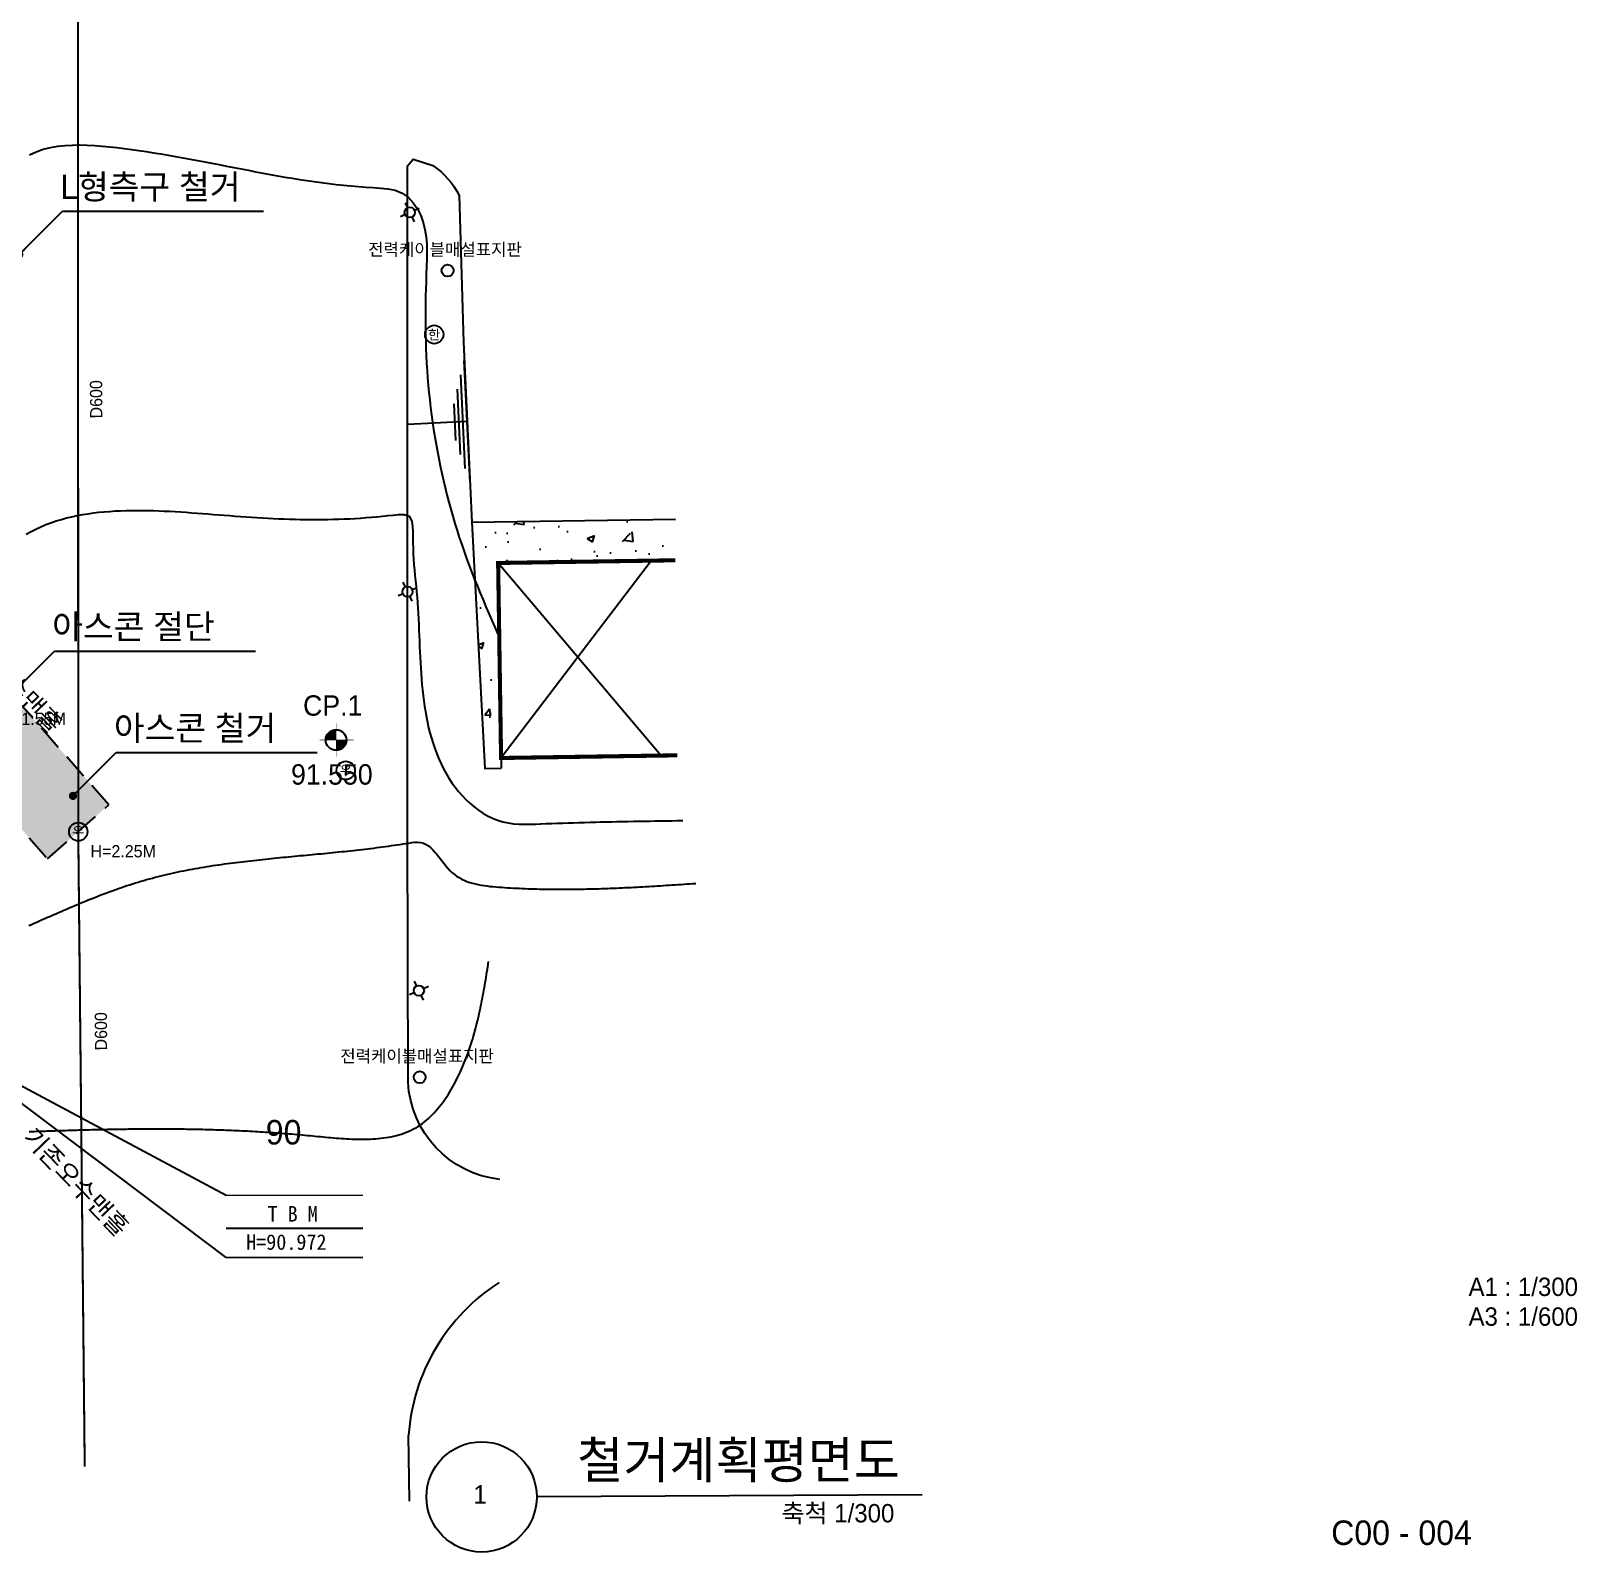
# Model space of a CAD drawing. Header units: millimetres. Extents: x 215149 to 215376, y 463026 to 463188.
# Drawn here: x 215300.4 to 215376.2, y 463028.4 to 463102.9 of the extents above; entities that cross this region are included whole.
import ezdxf
from ezdxf.enums import TextEntityAlignment as Align

# ---------------------------------------------------------------- set-up
doc = ezdxf.new("R2010")
doc.units = ezdxf.units.MM
doc.header["$MEASUREMENT"] = 0
doc.linetypes.add('DASHED2', pattern=[0.375, 0.25, -0.125])
for name, color, linetype in [('-C-아스콘 절단', 1, 'DASHED2'), ('-C-아스콘 철거', 254, 'Continuous'), ('-C-지시선', 7, 'Continuous'), ('1M(48)', 252, 'Continuous'), ('5M(86)', 252, 'Continuous'), ("CON'C(31)", 252, 'Continuous'), ('TBM(1)', 252, 'Continuous'), ('TEX', 252, 'Continuous'), ('TEXT', 252, 'Continuous'), ('XR-SHEET$1$SHT', 252, 'Continuous'), ('가로등(32)', 252, 'Continuous'), ('건물(6)', 252, 'Continuous'), ('경사면(8)', 252, 'Continuous'), ('도근점(1)', 252, 'Continuous'), ('도시가스맨홀(50)', 252, 'Continuous'), ('아스팔트도로(1)', 252, 'Continuous'), ('오수(34)', 252, 'Continuous'), ('우수맨홀(42)', 252, 'Continuous'), ('한전맨홀(1)', 252, 'Continuous')]:
    doc.layers.add(name, color=color, linetype=linetype)
doc.styles.get("Standard").update_dxf_attribs({"font": 'simplex.shx'})
doc.styles.add('돋음', font='Dotum.ttf')
doc.styles.add('돋음체', font='DotumChe.TTF')
doc.styles.add('휴먼엑스포', font='Expo M.ttf')
doc.dimstyles.get("Standard").update_dxf_attribs({"dimtxt": 0.18, "dimasz": 0.18, "dimexe": 0.18, "dimexo": 0.0625, "dimgap": 0.09, "dimtad": 1, "dimzin": 0, "dimdsep": 46, "dimtxsty": 'Standard', "dimcen": 0.09, "dimadec": 0, "dimazin": 0, "dimtfac": 1, "dimtdec": 4, "dimtofl": 0, "dimtmove": 0, "dimatfit": 3, "dimfxl": 1, "dimtolj": 1, "dimtzin": 0, "dimarcsym": 0})

# ---------------------------------------------------------------- blocks, each defined once
blk = doc.blocks.new('w')
at = {"layer": '우수맨홀(42)'}
blk.add_circle((0, 0), 0.75, dxfattribs=at)
at = {"layer": '우수맨홀(42)', "style": '돋음체'}
blk.add_text('우', height=0.8, dxfattribs=at).set_placement((0, 0), align=Align.MIDDLE)
blk = doc.blocks.new('F')
at = {"layer": '가로등(32)'}
for p, q in [((-0.19, 0.42), (-0.35, 0.77)), ((0.42, 0.19), (0.77, 0.35)), ((-0.42, -0.19), (-0.77, -0.35)), ((0.19, -0.42), (0.35, -0.77))]:
    blk.add_line(p, q, dxfattribs=at)
blk.add_circle((0, 0), 0.42, dxfattribs=at)
blk = doc.blocks.new('e-')
at = {"layer": '한전맨홀(1)'}
blk.add_circle((0, 0), 0.75, dxfattribs=at)
at = {"layer": '한전맨홀(1)', "style": '돋음체'}
blk.add_text('한', height=0.8, rotation=0.4266, dxfattribs=at).set_placement((0, 0), align=Align.MIDDLE)
blk = doc.blocks.new('A$Cb80858b5')
at = {"layer": 'TBM(1)', "const_width": 0.0762}
for points in [[(6.709, 3.042), (0, 3.042)], [(0, 0), (6.709, 0)]]:
    blk.add_lwpolyline(points, dxfattribs=at)
at = {"layer": 'TBM(1)'}
blk.add_lwpolyline([(0, 1.429), (6.709, 1.429)], dxfattribs=at)
blk.add_lwpolyline([(0, 1.429), (6.709, 1.429)], dxfattribs=at)
at = {"layer": 'TBM(1)', "style": '돋음체'}
for s, p in [('T B M', (2.031, 1.754)), ('H=90.972', (0.982, 0.371))]:
    blk.add_text(s, height=0.762, dxfattribs=at).set_placement(p)
blk = doc.blocks.new('A$C483728D8')
at = {"layer": '도근점(1)', "const_width": 0.02}
for points in [[(0.803, 0), (0.803, 1.635)], [(1.659, 0.822), (0, 0.822)]]:
    blk.add_lwpolyline(points, dxfattribs=at)
at = {"layer": '도근점(1)', "const_width": 0.506}
for points in [[(0.803, 1.075, 0.414214), (0.55, 0.822, 1)], [(0.803, 0.569, 0.414214), (1.056, 0.822, 1)]]:
    blk.add_lwpolyline(points, format="xyb", dxfattribs=at)
at = {"layer": '도근점(1)'}
blk.add_circle((0.803, 0.822), 0.506, dxfattribs=at)
blk = doc.blocks.new('A$C3eb1137b')
at = {"layer": 'TEX', "ltscale": 1.2, "style": '휴먼엑스포'}
for p in [(75.862, -38.799), (78.911, -63.493)]:
    blk.add_text('기존오수맨홀', height=0.9, rotation=313.42948, dxfattribs=at).set_placement(p)

msp = doc.modelspace()

# ---------------------------------------------------------------- hatches: boundary and pattern name
at = {"layer": '-C-아스콘 철거'}
h = msp.add_hatch(color=256, dxfattribs=at)
h.dxf.hatch_style = 1
h.paths.add_polyline_path([(215301.252, 463062.344), (215304.253, 463064.988), (215296.815, 463073.434), (215296.068, 463073.022), (215292.918, 463071.807)])
at = {"layer": "CON'C(31)"}
h = msp.add_hatch(dxfattribs=at)
h.set_pattern_fill('AR-CONC', color=256, scale=0.5)
h.set_pattern_definition([(50, (0, 0), (3.586300913, -0.313760675), [0.375, -4.125]), (355, (0, 0), (-0.693756668, 3.760960669), [0.3, -3.3]), (100.45144446, (0.299, -0.026), (2.892544234, 3.447199955), [0.31870096, -3.50571056]), (46.1842, (0, 1), (5.336206653, -0.827596404), [0.5625, -6.1875]), (96.6356355, (0.4447, 0.931), (4.67330973, 4.870593004), [0.47805171, -5.2585688]), (351.184164, (0, 1), (4.673309725, 4.870593), [0.45, -4.950000005]), (21, (0.5, 0.75), (2.98453526, -2.013094453), [0.375, -4.125]), (326, (0.5, 0.75), (1.21657666, 3.625750225), [0.3, -3.3]), (71.45144474, (0.7487, 0.5822), (4.201111884, 1.612655764), [0.31870095, -3.50571056]), (37.5, (0, 0), (0.0607992766, 1.664469269), [0, -3.26, 0, -3.35, 0, -3.3125]), (7.5, (0, 0), (1.315347687, 1.9720585594), [0, -1.91, 0, -3.185, 0, -1.2625]), (327.5, (-1.115, 0), (2.669112181, -0.1127743587), [0, -1.25, 0, -3.9, 0, -5.175]), (317.5, (-1.615, 0), (2.915930847, 0.500524912), [0, -1.625, 0, -2.59, 0, -3.675])])
h.paths.add_polyline_path([(215332.029, 463078.988), (215322.051, 463078.837), (215322.678, 463066.769), (215323.489, 463066.781), (215323.482, 463067.281), (215323.337, 463076.838), (215332.027, 463076.97)])

# ---------------------------------------------------------------- linework, layer by layer
at = {"layer": '-C-아스콘 절단', "color": 1, "ltscale": 5}
msp.add_lwpolyline([(215292.918, 463071.807), (215301.252, 463062.344), (215304.253, 463064.988), (215296.815, 463073.434)], dxfattribs=at)
at = {"layer": '1M(48)'}
for points, elevation in [([(215300.363, 463096.834), (215300.691, 463096.99), (215300.691, 463096.99), (215301.034, 463097.11), (215301.034, 463097.11), (215301.387, 463097.198), (215301.387, 463097.198), (215301.745, 463097.26), (215301.745, 463097.26), (215302.106, 463097.299), (215302.106, 463097.299), (215302.469, 463097.32), (215302.469, 463097.32), (215302.833, 463097.325), (215302.833, 463097.325), (215303.196, 463097.318), (215303.196, 463097.318), (215303.56, 463097.299), (215303.56, 463097.299), (215303.922, 463097.272), (215303.922, 463097.272), (215304.284, 463097.237), (215304.284, 463097.237), (215304.645, 463097.196), (215304.645, 463097.196), (215305.006, 463097.151), (215305.006, 463097.151), (215305.366, 463097.102), (215305.366, 463097.102), (215305.726, 463097.05), (215305.726, 463097.05), (215306.086, 463096.996), (215306.086, 463096.996), (215306.445, 463096.939), (215306.445, 463096.939), (215306.804, 463096.881), (215306.804, 463096.881), (215307.163, 463096.821), (215307.163, 463096.821), (215307.521, 463096.759), (215307.521, 463096.759), (215307.879, 463096.695), (215307.879, 463096.695), (215308.236, 463096.63), (215308.236, 463096.63), (215308.594, 463096.563), (215308.594, 463096.563), (215308.951, 463096.495), (215308.951, 463096.495), (215309.308, 463096.427), (215309.308, 463096.427), (215309.665, 463096.358), (215309.665, 463096.358), (215310.022, 463096.288), (215310.022, 463096.288), (215310.379, 463096.219), (215310.379, 463096.219), (215310.736, 463096.15), (215310.736, 463096.15), (215311.093, 463096.081), (215311.093, 463096.081), (215311.45, 463096.012), (215311.45, 463096.012), (215311.808, 463095.945), (215311.808, 463095.945), (215312.165, 463095.879), (215312.165, 463095.879), (215312.523, 463095.815), (215312.523, 463095.815), (215312.881, 463095.752), (215312.881, 463095.752), (215313.24, 463095.692), (215313.24, 463095.692), (215313.599, 463095.634), (215313.599, 463095.634), (215313.958, 463095.578), (215313.958, 463095.578), (215314.318, 463095.525), (215314.318, 463095.525), (215314.678, 463095.476), (215314.678, 463095.476), (215315.039, 463095.43), (215315.039, 463095.43), (215315.4, 463095.387), (215315.4, 463095.387), (215315.761, 463095.348), (215315.761, 463095.348), (215316.123, 463095.313), (215316.123, 463095.313), (215316.485, 463095.282), (215316.485, 463095.282), (215316.848, 463095.254), (215316.848, 463095.254), (215317.211, 463095.231), (215317.211, 463095.231), (215317.574, 463095.21), (215317.574, 463095.21), (215317.936, 463095.175), (215317.936, 463095.175), (215318.292, 463095.103), (215318.292, 463095.103), (215318.629, 463094.969), (215318.629, 463094.969), (215318.925, 463094.76), (215318.925, 463094.76), (215319.173, 463094.494), (215319.173, 463094.494), (215319.377, 463094.194), (215319.377, 463094.194), (215319.54, 463093.869), (215319.54, 463093.869), (215319.664, 463093.527), (215319.664, 463093.527), (215319.751, 463093.174), (215319.751, 463093.174), (215319.806, 463092.815), (215319.806, 463092.815), (215319.835, 463092.453), (215319.835, 463092.453), (215319.844, 463092.089), (215319.844, 463092.089), (215319.841, 463091.726), (215319.841, 463091.726), (215319.829, 463091.362), (215319.829, 463091.362), (215319.815, 463090.999), (215319.815, 463090.999), (215319.803, 463090.635), (215319.803, 463090.635), (215319.792, 463090.272), (215319.792, 463090.272), (215319.784, 463089.908), (215319.784, 463089.908), (215319.778, 463089.545), (215319.778, 463089.545), (215319.774, 463089.181), (215319.774, 463089.181), (215319.773, 463088.818), (215319.773, 463088.818), (215319.775, 463088.454), (215319.775, 463088.454), (215319.78, 463088.09), (215319.78, 463088.09), (215319.788, 463087.727), (215319.788, 463087.727), (215319.799, 463087.364), (215319.799, 463087.364), (215319.814, 463087), (215319.814, 463087), (215319.833, 463086.637), (215319.833, 463086.637), (215319.856, 463086.274), (215319.856, 463086.274), (215319.882, 463085.912), (215319.882, 463085.912), (215319.912, 463085.549), (215319.912, 463085.549), (215319.946, 463085.187), (215319.946, 463085.187), (215319.984, 463084.826), (215319.984, 463084.826), (215320.026, 463084.464), (215320.026, 463084.464), (215320.072, 463084.104), (215320.072, 463084.104), (215320.121, 463083.743), (215320.121, 463083.743), (215320.174, 463083.384), (215320.174, 463083.384), (215320.231, 463083.025), (215320.231, 463083.025), (215320.292, 463082.666), (215320.292, 463082.666), (215320.357, 463082.308), (215320.357, 463082.308), (215320.425, 463081.951), (215320.425, 463081.951), (215320.498, 463081.595), (215320.498, 463081.595), (215320.574, 463081.239), (215320.574, 463081.239), (215320.654, 463080.885), (215320.654, 463080.885), (215320.738, 463080.531), (215320.738, 463080.531), (215320.825, 463080.178), (215320.825, 463080.178), (215320.917, 463079.826), (215320.917, 463079.826), (215321.013, 463079.475), (215321.013, 463079.475), (215321.112, 463079.126), (215321.112, 463079.126), (215321.216, 463078.777), (215321.216, 463078.777), (215321.323, 463078.43), (215321.323, 463078.43), (215321.435, 463078.084), (215321.435, 463078.084), (215321.55, 463077.739), (215321.55, 463077.739), (215321.67, 463077.396), (215321.67, 463077.396), (215321.793, 463077.053), (215321.793, 463077.053), (215321.92, 463076.713), (215321.92, 463076.713), (215322.051, 463076.373), (215322.051, 463076.373), (215322.184, 463076.035), (215322.184, 463076.035), (215322.32, 463075.698), (215322.32, 463075.698), (215322.458, 463075.361), (215322.458, 463075.361), (215322.598, 463075.026), (215322.598, 463075.026), (215322.739, 463074.691), (215322.739, 463074.691), (215322.882, 463074.357), (215322.882, 463074.357), (215323.026, 463074.023), (215323.026, 463074.023), (215323.171, 463073.689), (215323.171, 463073.689), (215323.316, 463073.355)], 93), ([(215300.204, 463078.244), (215300.437, 463078.376), (215300.437, 463078.376), (215300.675, 463078.499), (215300.675, 463078.499), (215300.918, 463078.612), (215300.918, 463078.612), (215301.164, 463078.716), (215301.164, 463078.716), (215301.415, 463078.811), (215301.415, 463078.811), (215301.668, 463078.897), (215301.668, 463078.897), (215301.924, 463078.974), (215301.924, 463078.974), (215302.183, 463079.044), (215302.183, 463079.044), (215302.443, 463079.107), (215302.443, 463079.107), (215302.705, 463079.162), (215302.705, 463079.162), (215302.968, 463079.211), (215302.968, 463079.211), (215303.233, 463079.254), (215303.233, 463079.254), (215303.498, 463079.291), (215303.498, 463079.291), (215303.764, 463079.322), (215303.764, 463079.322), (215304.03, 463079.348), (215304.03, 463079.348), (215304.297, 463079.369), (215304.297, 463079.369), (215304.564, 463079.386), (215304.564, 463079.386), (215304.832, 463079.399), (215304.832, 463079.399), (215305.099, 463079.408), (215305.099, 463079.408), (215305.367, 463079.413), (215305.367, 463079.413), (215305.635, 463079.415), (215305.635, 463079.415), (215305.902, 463079.414), (215305.902, 463079.414), (215306.17, 463079.41), (215306.17, 463079.41), (215306.438, 463079.404), (215306.438, 463079.404), (215306.705, 463079.395), (215306.705, 463079.395), (215306.973, 463079.384), (215306.973, 463079.384), (215307.24, 463079.37), (215307.24, 463079.37), (215307.507, 463079.356), (215307.507, 463079.356), (215307.775, 463079.34), (215307.775, 463079.34), (215308.042, 463079.322), (215308.042, 463079.322), (215308.309, 463079.303), (215308.309, 463079.303), (215308.576, 463079.284), (215308.576, 463079.284), (215308.843, 463079.263), (215308.843, 463079.263), (215309.11, 463079.243), (215309.11, 463079.243), (215309.377, 463079.222), (215309.377, 463079.222), (215309.644, 463079.201), (215309.644, 463079.201), (215309.911, 463079.18), (215309.911, 463079.18), (215310.177, 463079.159), (215310.177, 463079.159), (215310.444, 463079.139), (215310.444, 463079.139), (215310.711, 463079.119), (215310.711, 463079.119), (215310.979, 463079.101), (215310.979, 463079.101), (215311.246, 463079.082), (215311.246, 463079.082), (215311.513, 463079.065), (215311.513, 463079.065), (215311.78, 463079.049), (215311.78, 463079.049), (215312.047, 463079.034), (215312.047, 463079.034), (215312.315, 463079.02), (215312.315, 463079.02), (215312.582, 463079.008), (215312.582, 463079.008), (215312.85, 463078.997), (215312.85, 463078.997), (215313.117, 463078.987), (215313.117, 463078.987), (215313.385, 463078.979), (215313.385, 463078.979), (215313.653, 463078.973), (215313.653, 463078.973), (215313.92, 463078.969), (215313.92, 463078.969), (215314.188, 463078.967), (215314.188, 463078.967), (215314.456, 463078.967), (215314.456, 463078.967), (215314.723, 463078.968), (215314.723, 463078.968), (215314.991, 463078.972), (215314.991, 463078.972), (215315.259, 463078.978), (215315.259, 463078.978), (215315.526, 463078.986), (215315.526, 463078.986), (215315.794, 463078.997), (215315.794, 463078.997), (215316.061, 463079.009), (215316.061, 463079.009), (215316.329, 463079.024), (215316.329, 463079.024), (215316.596, 463079.041), (215316.596, 463079.041), (215316.863, 463079.06), (215316.863, 463079.06), (215317.13, 463079.081), (215317.13, 463079.081), (215317.396, 463079.105), (215317.396, 463079.105), (215317.663, 463079.13), (215317.663, 463079.13), (215317.929, 463079.158), (215317.929, 463079.158), (215318.195, 463079.187), (215318.195, 463079.187), (215318.461, 463079.217), (215318.461, 463079.217), (215318.729, 463079.222), (215318.729, 463079.222), (215318.972, 463079.124), (215318.972, 463079.124), (215319.1, 463078.892), (215319.1, 463078.892), (215319.146, 463078.629), (215319.146, 463078.629), (215319.158, 463078.362), (215319.158, 463078.362), (215319.158, 463078.094), (215319.158, 463078.094), (215319.159, 463077.826), (215319.159, 463077.826), (215319.165, 463077.558), (215319.165, 463077.558), (215319.175, 463077.291), (215319.175, 463077.291), (215319.19, 463077.024), (215319.19, 463077.024), (215319.209, 463076.757), (215319.209, 463076.757), (215319.232, 463076.49), (215319.232, 463076.49), (215319.258, 463076.223), (215319.258, 463076.223), (215319.285, 463075.957), (215319.285, 463075.957), (215319.312, 463075.691), (215319.312, 463075.691), (215319.338, 463075.424), (215319.338, 463075.424), (215319.362, 463075.158), (215319.362, 463075.158), (215319.383, 463074.891), (215319.383, 463074.891), (215319.401, 463074.623), (215319.401, 463074.623), (215319.416, 463074.356), (215319.416, 463074.356), (215319.43, 463074.089), (215319.43, 463074.089), (215319.442, 463073.821), (215319.442, 463073.821), (215319.453, 463073.554), (215319.453, 463073.554), (215319.464, 463073.286), (215319.464, 463073.286), (215319.475, 463073.019), (215319.475, 463073.019), (215319.487, 463072.751), (215319.487, 463072.751), (215319.498, 463072.484), (215319.498, 463072.484), (215319.511, 463072.216), (215319.511, 463072.216), (215319.526, 463071.949), (215319.526, 463071.949), (215319.541, 463071.682), (215319.541, 463071.682), (215319.559, 463071.415), (215319.559, 463071.415), (215319.58, 463071.148), (215319.58, 463071.148), (215319.603, 463070.881), (215319.603, 463070.881), (215319.629, 463070.615), (215319.629, 463070.615), (215319.659, 463070.349), (215319.659, 463070.349), (215319.692, 463070.083), (215319.692, 463070.083), (215319.73, 463069.818), (215319.73, 463069.818), (215319.772, 463069.554), (215319.772, 463069.554), (215319.819, 463069.29), (215319.819, 463069.29), (215319.872, 463069.027), (215319.872, 463069.027), (215319.931, 463068.766), (215319.931, 463068.766), (215319.995, 463068.506), (215319.995, 463068.506), (215320.067, 463068.248), (215320.067, 463068.248), (215320.145, 463067.993), (215320.145, 463067.993), (215320.231, 463067.739), (215320.231, 463067.739), (215320.325, 463067.488), (215320.325, 463067.488), (215320.428, 463067.241), (215320.428, 463067.241), (215320.539, 463066.997), (215320.539, 463066.997), (215320.659, 463066.758), (215320.659, 463066.758), (215320.788, 463066.523), (215320.788, 463066.523), (215320.926, 463066.294), (215320.926, 463066.294), (215321.074, 463066.071), (215321.074, 463066.071), (215321.231, 463065.855), (215321.231, 463065.855), (215321.398, 463065.645), (215321.398, 463065.645), (215321.574, 463065.443), (215321.574, 463065.443), (215321.759, 463065.25), (215321.759, 463065.25), (215321.953, 463065.065), (215321.953, 463065.065), (215322.157, 463064.892), (215322.157, 463064.892), (215322.369, 463064.729), (215322.369, 463064.729), (215322.592, 463064.58), (215322.592, 463064.58), (215322.823, 463064.446), (215322.823, 463064.446), (215323.064, 463064.329), (215323.064, 463064.329), (215323.313, 463064.23), (215323.313, 463064.23), (215323.569, 463064.153), (215323.569, 463064.153), (215323.831, 463064.098), (215323.831, 463064.098), (215324.096, 463064.062), (215324.096, 463064.062), (215324.363, 463064.042), (215324.363, 463064.042), (215324.631, 463064.034), (215324.631, 463064.034), (215324.899, 463064.035), (215324.899, 463064.035), (215325.166, 463064.042), (215325.166, 463064.042), (215325.434, 463064.053), (215325.434, 463064.053), (215325.701, 463064.064), (215325.701, 463064.064), (215325.969, 463064.074), (215325.969, 463064.074), (215326.236, 463064.084), (215326.236, 463064.084), (215326.504, 463064.093), (215326.504, 463064.093), (215326.771, 463064.102), (215326.771, 463064.102), (215327.039, 463064.11), (215327.039, 463064.11), (215327.307, 463064.118), (215327.307, 463064.118), (215327.574, 463064.126), (215327.574, 463064.126), (215327.842, 463064.133), (215327.842, 463064.133), (215328.11, 463064.14), (215328.11, 463064.14), (215328.377, 463064.146), (215328.377, 463064.146), (215328.645, 463064.153), (215328.645, 463064.153), (215328.913, 463064.158), (215328.913, 463064.158), (215329.18, 463064.164), (215329.18, 463064.164), (215329.448, 463064.169), (215329.448, 463064.169), (215329.716, 463064.174), (215329.716, 463064.174), (215329.983, 463064.179), (215329.983, 463064.179), (215330.251, 463064.183), (215330.251, 463064.183), (215330.519, 463064.188), (215330.519, 463064.188), (215330.786, 463064.192), (215330.786, 463064.192), (215331.054, 463064.196), (215331.054, 463064.196), (215331.322, 463064.2), (215331.322, 463064.2), (215331.589, 463064.204), (215331.589, 463064.204), (215331.857, 463064.208), (215331.857, 463064.208), (215332.125, 463064.211), (215332.125, 463064.211), (215332.393, 463064.215)], 92), ([(215300.329, 463059.069), (215300.461, 463059.127), (215300.461, 463059.127), (215300.593, 463059.185), (215300.593, 463059.185), (215300.725, 463059.243), (215300.725, 463059.243), (215300.857, 463059.301), (215300.857, 463059.301), (215300.989, 463059.36), (215300.989, 463059.36), (215301.121, 463059.418), (215301.121, 463059.418), (215301.253, 463059.476), (215301.253, 463059.476), (215301.386, 463059.534), (215301.386, 463059.534), (215301.518, 463059.592), (215301.518, 463059.592), (215301.65, 463059.649), (215301.65, 463059.649), (215301.783, 463059.707), (215301.783, 463059.707), (215301.915, 463059.764), (215301.915, 463059.764), (215302.047, 463059.822), (215302.047, 463059.822), (215302.18, 463059.879), (215302.18, 463059.879), (215302.313, 463059.935), (215302.313, 463059.935), (215302.446, 463059.992), (215302.446, 463059.992), (215302.579, 463060.048), (215302.579, 463060.048), (215302.712, 463060.104), (215302.712, 463060.104), (215302.845, 463060.16), (215302.845, 463060.16), (215302.978, 463060.215), (215302.978, 463060.215), (215303.112, 463060.27), (215303.112, 463060.27), (215303.246, 463060.324), (215303.246, 463060.324), (215303.38, 463060.378), (215303.38, 463060.378), (215303.514, 463060.431), (215303.514, 463060.431), (215303.648, 463060.484), (215303.648, 463060.484), (215303.782, 463060.537), (215303.782, 463060.537), (215303.917, 463060.589), (215303.917, 463060.589), (215304.052, 463060.64), (215304.052, 463060.64), (215304.187, 463060.691), (215304.187, 463060.691), (215304.323, 463060.741), (215304.323, 463060.741), (215304.458, 463060.79), (215304.458, 463060.79), (215304.594, 463060.839), (215304.594, 463060.839), (215304.73, 463060.887), (215304.73, 463060.887), (215304.867, 463060.934), (215304.867, 463060.934), (215305.003, 463060.981), (215305.003, 463060.981), (215305.14, 463061.027), (215305.14, 463061.027), (215305.277, 463061.072), (215305.277, 463061.072), (215305.415, 463061.116), (215305.415, 463061.116), (215305.553, 463061.159), (215305.553, 463061.159), (215305.691, 463061.201), (215305.691, 463061.201), (215305.829, 463061.242), (215305.829, 463061.242), (215305.967, 463061.283), (215305.967, 463061.283), (215306.106, 463061.322), (215306.106, 463061.322), (215306.245, 463061.361), (215306.245, 463061.361), (215306.385, 463061.398), (215306.385, 463061.398), (215306.524, 463061.435), (215306.524, 463061.435), (215306.664, 463061.471), (215306.664, 463061.471), (215306.804, 463061.506), (215306.804, 463061.506), (215306.945, 463061.54), (215306.945, 463061.54), (215307.085, 463061.573), (215307.085, 463061.573), (215307.226, 463061.606), (215307.226, 463061.606), (215307.367, 463061.637), (215307.367, 463061.637), (215307.508, 463061.668), (215307.508, 463061.668), (215307.649, 463061.698), (215307.649, 463061.698), (215307.79, 463061.727), (215307.79, 463061.727), (215307.932, 463061.756), (215307.932, 463061.756), (215308.073, 463061.784), (215308.073, 463061.784), (215308.215, 463061.811), (215308.215, 463061.811), (215308.357, 463061.837), (215308.357, 463061.837), (215308.499, 463061.863), (215308.499, 463061.863), (215308.641, 463061.888), (215308.641, 463061.888), (215308.783, 463061.913), (215308.783, 463061.913), (215308.926, 463061.937), (215308.926, 463061.937), (215309.068, 463061.96), (215309.068, 463061.96), (215309.211, 463061.983), (215309.211, 463061.983), (215309.353, 463062.005), (215309.353, 463062.005), (215309.496, 463062.026), (215309.496, 463062.026), (215309.639, 463062.047), (215309.639, 463062.047), (215309.782, 463062.068), (215309.782, 463062.068), (215309.925, 463062.088), (215309.925, 463062.088), (215310.068, 463062.107), (215310.068, 463062.107), (215310.211, 463062.127), (215310.211, 463062.127), (215310.354, 463062.145), (215310.354, 463062.145), (215310.497, 463062.164), (215310.497, 463062.164), (215310.64, 463062.181), (215310.64, 463062.181), (215310.784, 463062.199), (215310.784, 463062.199), (215310.927, 463062.216), (215310.927, 463062.216), (215311.07, 463062.233), (215311.07, 463062.233), (215311.214, 463062.249), (215311.214, 463062.249), (215311.357, 463062.265), (215311.357, 463062.265), (215311.501, 463062.281), (215311.501, 463062.281), (215311.644, 463062.297), (215311.644, 463062.297), (215311.788, 463062.312), (215311.788, 463062.312), (215311.931, 463062.327), (215311.931, 463062.327), (215312.075, 463062.342), (215312.075, 463062.342), (215312.219, 463062.357), (215312.219, 463062.357), (215312.362, 463062.371), (215312.362, 463062.371), (215312.506, 463062.385), (215312.506, 463062.385), (215312.65, 463062.399), (215312.65, 463062.399), (215312.793, 463062.413), (215312.793, 463062.413), (215312.937, 463062.427), (215312.937, 463062.427), (215313.081, 463062.441), (215313.081, 463062.441), (215313.224, 463062.455), (215313.224, 463062.455), (215313.368, 463062.468), (215313.368, 463062.468), (215313.512, 463062.482), (215313.512, 463062.482), (215313.655, 463062.495), (215313.655, 463062.495), (215313.799, 463062.509), (215313.799, 463062.509), (215313.943, 463062.522), (215313.943, 463062.522), (215314.087, 463062.536), (215314.087, 463062.536), (215314.23, 463062.55), (215314.23, 463062.55), (215314.374, 463062.563), (215314.374, 463062.563), (215314.518, 463062.577), (215314.518, 463062.577), (215314.661, 463062.591), (215314.661, 463062.591), (215314.805, 463062.605), (215314.805, 463062.605), (215314.949, 463062.619), (215314.949, 463062.619), (215315.092, 463062.633), (215315.092, 463062.633), (215315.236, 463062.647), (215315.236, 463062.647), (215315.38, 463062.661), (215315.38, 463062.661), (215315.523, 463062.676), (215315.523, 463062.676), (215315.667, 463062.691), (215315.667, 463062.691), (215315.811, 463062.706), (215315.811, 463062.706), (215315.954, 463062.721), (215315.954, 463062.721), (215316.098, 463062.736), (215316.098, 463062.736), (215316.241, 463062.752), (215316.241, 463062.752), (215316.385, 463062.768), (215316.385, 463062.768), (215316.528, 463062.784), (215316.528, 463062.784), (215316.671, 463062.801), (215316.671, 463062.801), (215316.815, 463062.817), (215316.815, 463062.817), (215316.958, 463062.834), (215316.958, 463062.834), (215317.101, 463062.852), (215317.101, 463062.852), (215317.245, 463062.87), (215317.245, 463062.87), (215317.388, 463062.888), (215317.388, 463062.888), (215317.531, 463062.906), (215317.531, 463062.906), (215317.674, 463062.925), (215317.674, 463062.925), (215317.817, 463062.945), (215317.817, 463062.945), (215317.96, 463062.964), (215317.96, 463062.964), (215318.103, 463062.985), (215318.103, 463062.985), (215318.246, 463063.005), (215318.246, 463063.005), (215318.389, 463063.026), (215318.389, 463063.026), (215318.532, 463063.048), (215318.532, 463063.048), (215318.674, 463063.07), (215318.674, 463063.07), (215318.817, 463063.092), (215318.817, 463063.092), (215318.959, 463063.115), (215318.959, 463063.115), (215319.102, 463063.137), (215319.102, 463063.137), (215319.246, 463063.152), (215319.246, 463063.152), (215319.39, 463063.157), (215319.39, 463063.157), (215319.533, 463063.144), (215319.533, 463063.144), (215319.673, 463063.107), (215319.673, 463063.107), (215319.804, 463063.047), (215319.804, 463063.047), (215319.925, 463062.969), (215319.925, 463062.969), (215320.037, 463062.877), (215320.037, 463062.877), (215320.141, 463062.777), (215320.141, 463062.777), (215320.238, 463062.671), (215320.238, 463062.671), (215320.331, 463062.56), (215320.331, 463062.56), (215320.421, 463062.447), (215320.421, 463062.447), (215320.509, 463062.333), (215320.509, 463062.333), (215320.596, 463062.218), (215320.596, 463062.218), (215320.684, 463062.104), (215320.684, 463062.104), (215320.775, 463061.991), (215320.775, 463061.991), (215320.868, 463061.881), (215320.868, 463061.881), (215320.967, 463061.775), (215320.967, 463061.775), (215321.071, 463061.675), (215321.071, 463061.675), (215321.181, 463061.583), (215321.181, 463061.583), (215321.298, 463061.498), (215321.298, 463061.498), (215321.42, 463061.42), (215321.42, 463061.42), (215321.546, 463061.351), (215321.546, 463061.351), (215321.677, 463061.289), (215321.677, 463061.289), (215321.81, 463061.234), (215321.81, 463061.234), (215321.946, 463061.186), (215321.946, 463061.186), (215322.084, 463061.144), (215322.084, 463061.144), (215322.224, 463061.108), (215322.224, 463061.108), (215322.365, 463061.077), (215322.365, 463061.077), (215322.507, 463061.05), (215322.507, 463061.05), (215322.649, 463061.027), (215322.649, 463061.027), (215322.792, 463061.008), (215322.792, 463061.008), (215322.936, 463060.991), (215322.936, 463060.991), (215323.08, 463060.977), (215323.08, 463060.977), (215323.223, 463060.965), (215323.223, 463060.965), (215323.367, 463060.954), (215323.367, 463060.954), (215323.511, 463060.944), (215323.511, 463060.944), (215323.655, 463060.934), (215323.655, 463060.934), (215323.799, 463060.925), (215323.799, 463060.925), (215323.944, 463060.917), (215323.944, 463060.917), (215324.088, 463060.909), (215324.088, 463060.909), (215324.232, 463060.902), (215324.232, 463060.902), (215324.376, 463060.895), (215324.376, 463060.895), (215324.52, 463060.889), (215324.52, 463060.889), (215324.664, 463060.883), (215324.664, 463060.883), (215324.809, 463060.877), (215324.809, 463060.877), (215324.953, 463060.872), (215324.953, 463060.872), (215325.097, 463060.868), (215325.097, 463060.868), (215325.242, 463060.864), (215325.242, 463060.864), (215325.386, 463060.86), (215325.386, 463060.86), (215325.53, 463060.857), (215325.53, 463060.857), (215325.675, 463060.855), (215325.675, 463060.855), (215325.819, 463060.852), (215325.819, 463060.852), (215325.963, 463060.851), (215325.963, 463060.851), (215326.108, 463060.849), (215326.108, 463060.849), (215326.252, 463060.848), (215326.252, 463060.848), (215326.396, 463060.848), (215326.396, 463060.848), (215326.541, 463060.848), (215326.541, 463060.848), (215326.685, 463060.848), (215326.685, 463060.848), (215326.829, 463060.849), (215326.829, 463060.849), (215326.974, 463060.85), (215326.974, 463060.85), (215327.118, 463060.852), (215327.118, 463060.852), (215327.262, 463060.854), (215327.262, 463060.854), (215327.407, 463060.856), (215327.407, 463060.856), (215327.551, 463060.858), (215327.551, 463060.858), (215327.695, 463060.861), (215327.695, 463060.861), (215327.84, 463060.865), (215327.84, 463060.865), (215327.984, 463060.868), (215327.984, 463060.868), (215328.128, 463060.872), (215328.128, 463060.872), (215328.273, 463060.876), (215328.273, 463060.876), (215328.417, 463060.881), (215328.417, 463060.881), (215328.561, 463060.886), (215328.561, 463060.886), (215328.705, 463060.891), (215328.705, 463060.891), (215328.85, 463060.897), (215328.85, 463060.897), (215328.994, 463060.902), (215328.994, 463060.902), (215329.138, 463060.908), (215329.138, 463060.908), (215329.282, 463060.915), (215329.282, 463060.915), (215329.427, 463060.921), (215329.427, 463060.921), (215329.571, 463060.928), (215329.571, 463060.928), (215329.715, 463060.935), (215329.715, 463060.935), (215329.859, 463060.942), (215329.859, 463060.942), (215330.003, 463060.95), (215330.003, 463060.95), (215330.147, 463060.957), (215330.147, 463060.957), (215330.292, 463060.965), (215330.292, 463060.965), (215330.436, 463060.973), (215330.436, 463060.973), (215330.58, 463060.981), (215330.58, 463060.981), (215330.724, 463060.989), (215330.724, 463060.989), (215330.868, 463060.998), (215330.868, 463060.998), (215331.012, 463061.007), (215331.012, 463061.007), (215331.156, 463061.015), (215331.156, 463061.015), (215331.3, 463061.024), (215331.3, 463061.024), (215331.444, 463061.033), (215331.444, 463061.033), (215331.588, 463061.042), (215331.588, 463061.042), (215331.732, 463061.052), (215331.732, 463061.052), (215331.876, 463061.061), (215331.876, 463061.061), (215332.021, 463061.07), (215332.021, 463061.07), (215332.165, 463061.08), (215332.165, 463061.08), (215332.309, 463061.089), (215332.309, 463061.089), (215332.453, 463061.099), (215332.453, 463061.099), (215332.597, 463061.109), (215332.597, 463061.109), (215332.741, 463061.118), (215332.741, 463061.118), (215332.885, 463061.128), (215332.885, 463061.128), (215333.029, 463061.138)], 91)]:
    msp.add_lwpolyline(points, dxfattribs=dict(at, elevation=elevation))
at = {"layer": '5M(86)', "elevation": 90}
msp.add_lwpolyline([(215300.343, 463048.976), (215300.472, 463048.98), (215300.472, 463048.98), (215300.601, 463048.984), (215300.601, 463048.984), (215300.729, 463048.989), (215300.729, 463048.989), (215300.858, 463048.993), (215300.858, 463048.993), (215300.987, 463048.997), (215300.987, 463048.997), (215301.116, 463049.001), (215301.116, 463049.001), (215301.245, 463049.005), (215301.245, 463049.005), (215301.373, 463049.009), (215301.373, 463049.009), (215301.502, 463049.013), (215301.502, 463049.013), (215301.631, 463049.017), (215301.631, 463049.017), (215301.76, 463049.021), (215301.76, 463049.021), (215301.889, 463049.025), (215301.889, 463049.025), (215302.017, 463049.029), (215302.017, 463049.029), (215302.146, 463049.033), (215302.146, 463049.033), (215302.275, 463049.037), (215302.275, 463049.037), (215302.404, 463049.04), (215302.404, 463049.04), (215302.533, 463049.044), (215302.533, 463049.044), (215302.661, 463049.048), (215302.661, 463049.048), (215302.79, 463049.051), (215302.79, 463049.051), (215302.919, 463049.055), (215302.919, 463049.055), (215303.048, 463049.058), (215303.048, 463049.058), (215303.177, 463049.061), (215303.177, 463049.061), (215303.305, 463049.064), (215303.305, 463049.064), (215303.434, 463049.068), (215303.434, 463049.068), (215303.563, 463049.071), (215303.563, 463049.071), (215303.692, 463049.074), (215303.692, 463049.074), (215303.821, 463049.076), (215303.821, 463049.076), (215303.95, 463049.079), (215303.95, 463049.079), (215304.078, 463049.082), (215304.078, 463049.082), (215304.207, 463049.084), (215304.207, 463049.084), (215304.336, 463049.087), (215304.336, 463049.087), (215304.465, 463049.089), (215304.465, 463049.089), (215304.594, 463049.091), (215304.594, 463049.091), (215304.723, 463049.093), (215304.723, 463049.093), (215304.851, 463049.095), (215304.851, 463049.095), (215304.98, 463049.097), (215304.98, 463049.097), (215305.109, 463049.099), (215305.109, 463049.099), (215305.238, 463049.101), (215305.238, 463049.101), (215305.367, 463049.102), (215305.367, 463049.102), (215305.496, 463049.104), (215305.496, 463049.104), (215305.625, 463049.105), (215305.625, 463049.105), (215305.753, 463049.106), (215305.753, 463049.106), (215305.882, 463049.107), (215305.882, 463049.107), (215306.011, 463049.108), (215306.011, 463049.108), (215306.14, 463049.108), (215306.14, 463049.108), (215306.269, 463049.109), (215306.269, 463049.109), (215306.398, 463049.109), (215306.398, 463049.109), (215306.526, 463049.109), (215306.526, 463049.109), (215306.655, 463049.109), (215306.655, 463049.109), (215306.784, 463049.109), (215306.784, 463049.109), (215306.913, 463049.109), (215306.913, 463049.109), (215307.042, 463049.109), (215307.042, 463049.109), (215307.171, 463049.108), (215307.171, 463049.108), (215307.3, 463049.107), (215307.3, 463049.107), (215307.428, 463049.106), (215307.428, 463049.106), (215307.557, 463049.105), (215307.557, 463049.105), (215307.686, 463049.104), (215307.686, 463049.104), (215307.815, 463049.102), (215307.815, 463049.102), (215307.944, 463049.101), (215307.944, 463049.101), (215308.073, 463049.099), (215308.073, 463049.099), (215308.202, 463049.097), (215308.202, 463049.097), (215308.33, 463049.095), (215308.33, 463049.095), (215308.459, 463049.092), (215308.459, 463049.092), (215308.588, 463049.09), (215308.588, 463049.09), (215308.717, 463049.087), (215308.717, 463049.087), (215308.846, 463049.084), (215308.846, 463049.084), (215308.975, 463049.081), (215308.975, 463049.081), (215309.103, 463049.077), (215309.103, 463049.077), (215309.232, 463049.074), (215309.232, 463049.074), (215309.361, 463049.07), (215309.361, 463049.07), (215309.49, 463049.066), (215309.49, 463049.066), (215309.619, 463049.062), (215309.619, 463049.062), (215309.747, 463049.058), (215309.747, 463049.058), (215309.876, 463049.053), (215309.876, 463049.053), (215310.005, 463049.048), (215310.005, 463049.048), (215310.134, 463049.043), (215310.134, 463049.043), (215310.262, 463049.038), (215310.262, 463049.038), (215310.391, 463049.032), (215310.391, 463049.032), (215310.52, 463049.027), (215310.52, 463049.027), (215310.649, 463049.021), (215310.649, 463049.021), (215310.777, 463049.015), (215310.777, 463049.015), (215310.906, 463049.008), (215310.906, 463049.008), (215311.035, 463049.002), (215311.035, 463049.002), (215311.163, 463048.995), (215311.163, 463048.995), (215311.292, 463048.988), (215311.292, 463048.988), (215311.421, 463048.981), (215311.421, 463048.981), (215311.549, 463048.973), (215311.549, 463048.973), (215311.678, 463048.966), (215311.678, 463048.966), (215311.807, 463048.958), (215311.807, 463048.958), (215311.935, 463048.949), (215311.935, 463048.949), (215312.064, 463048.941), (215312.064, 463048.941), (215312.192, 463048.932), (215312.192, 463048.932), (215312.321, 463048.924), (215312.321, 463048.924), (215312.449, 463048.914), (215312.449, 463048.914), (215312.578, 463048.905), (215312.578, 463048.905), (215312.706, 463048.895), (215312.706, 463048.895), (215312.835, 463048.886), (215312.835, 463048.886), (215312.963, 463048.876), (215312.963, 463048.876), (215313.092, 463048.865), (215313.092, 463048.865), (215313.22, 463048.855), (215313.22, 463048.855), (215313.349, 463048.844), (215313.349, 463048.844), (215313.477, 463048.833), (215313.477, 463048.833), (215313.605, 463048.822), (215313.605, 463048.822), (215313.734, 463048.81), (215313.734, 463048.81), (215313.862, 463048.798), (215313.862, 463048.798), (215313.99, 463048.786), (215313.99, 463048.786), (215314.119, 463048.774), (215314.119, 463048.774), (215314.247, 463048.762), (215314.247, 463048.762), (215314.375, 463048.749), (215314.375, 463048.749), (215314.503, 463048.737), (215314.503, 463048.737), (215314.632, 463048.724), (215314.632, 463048.724), (215314.76, 463048.712), (215314.76, 463048.712), (215314.888, 463048.7), (215314.888, 463048.7), (215315.017, 463048.688), (215315.017, 463048.688), (215315.145, 463048.676), (215315.145, 463048.676), (215315.273, 463048.665), (215315.273, 463048.665), (215315.402, 463048.654), (215315.402, 463048.654), (215315.53, 463048.644), (215315.53, 463048.644), (215315.659, 463048.635), (215315.659, 463048.635), (215315.787, 463048.626), (215315.787, 463048.626), (215315.916, 463048.619), (215315.916, 463048.619), (215316.045, 463048.612), (215316.045, 463048.612), (215316.173, 463048.606), (215316.173, 463048.606), (215316.302, 463048.602), (215316.302, 463048.602), (215316.431, 463048.598), (215316.431, 463048.598), (215316.56, 463048.596), (215316.56, 463048.596), (215316.689, 463048.596), (215316.689, 463048.596), (215316.817, 463048.597), (215316.817, 463048.597), (215316.946, 463048.599), (215316.946, 463048.599), (215317.075, 463048.604), (215317.075, 463048.604), (215317.204, 463048.61), (215317.204, 463048.61), (215317.332, 463048.619), (215317.332, 463048.619), (215317.461, 463048.63), (215317.461, 463048.63), (215317.589, 463048.643), (215317.589, 463048.643), (215317.717, 463048.659), (215317.717, 463048.659), (215317.844, 463048.677), (215317.844, 463048.677), (215317.971, 463048.698), (215317.971, 463048.698), (215318.098, 463048.722), (215318.098, 463048.722), (215318.224, 463048.75), (215318.224, 463048.75), (215318.349, 463048.781), (215318.349, 463048.781), (215318.473, 463048.815), (215318.473, 463048.815), (215318.596, 463048.853), (215318.596, 463048.853), (215318.718, 463048.894), (215318.718, 463048.894), (215318.839, 463048.94), (215318.839, 463048.94), (215318.958, 463048.99), (215318.958, 463048.99), (215319.075, 463049.043), (215319.075, 463049.043), (215319.19, 463049.101), (215319.19, 463049.101), (215319.303, 463049.163), (215319.303, 463049.163), (215319.413, 463049.23), (215319.413, 463049.23), (215319.521, 463049.3), (215319.521, 463049.3), (215319.626, 463049.375), (215319.626, 463049.375), (215319.729, 463049.453), (215319.729, 463049.453), (215319.828, 463049.535), (215319.828, 463049.535), (215319.925, 463049.619), (215319.925, 463049.619), (215320.02, 463049.707), (215320.02, 463049.707), (215320.111, 463049.798), (215320.111, 463049.798), (215320.201, 463049.891), (215320.201, 463049.891), (215320.287, 463049.986), (215320.287, 463049.986), (215320.372, 463050.083), (215320.372, 463050.083), (215320.454, 463050.183), (215320.454, 463050.183), (215320.534, 463050.284), (215320.534, 463050.284), (215320.611, 463050.387), (215320.611, 463050.387), (215320.687, 463050.491), (215320.687, 463050.491), (215320.76, 463050.597), (215320.76, 463050.597), (215320.832, 463050.704), (215320.832, 463050.704), (215320.901, 463050.813), (215320.901, 463050.813), (215320.969, 463050.922), (215320.969, 463050.922), (215321.035, 463051.033), (215321.035, 463051.033), (215321.099, 463051.145), (215321.099, 463051.145), (215321.162, 463051.257), (215321.162, 463051.257), (215321.223, 463051.371), (215321.223, 463051.371), (215321.282, 463051.485), (215321.282, 463051.485), (215321.34, 463051.6), (215321.34, 463051.6), (215321.397, 463051.716), (215321.397, 463051.716), (215321.452, 463051.832), (215321.452, 463051.832), (215321.506, 463051.95), (215321.506, 463051.95), (215321.558, 463052.067), (215321.558, 463052.067), (215321.609, 463052.186), (215321.609, 463052.186), (215321.659, 463052.304), (215321.659, 463052.304), (215321.707, 463052.424), (215321.707, 463052.424), (215321.755, 463052.544), (215321.755, 463052.544), (215321.801, 463052.664), (215321.801, 463052.664), (215321.846, 463052.785), (215321.846, 463052.785), (215321.889, 463052.906), (215321.889, 463052.906), (215321.931, 463053.028), (215321.931, 463053.028), (215321.973, 463053.15), (215321.973, 463053.15), (215322.013, 463053.272), (215322.013, 463053.272), (215322.052, 463053.395), (215322.052, 463053.395), (215322.09, 463053.518), (215322.09, 463053.518), (215322.126, 463053.642), (215322.126, 463053.642), (215322.162, 463053.766), (215322.162, 463053.766), (215322.197, 463053.89), (215322.197, 463053.89), (215322.23, 463054.014), (215322.23, 463054.014), (215322.263, 463054.139), (215322.263, 463054.139), (215322.295, 463054.264), (215322.295, 463054.264), (215322.326, 463054.389), (215322.326, 463054.389), (215322.356, 463054.514), (215322.356, 463054.514), (215322.385, 463054.64), (215322.385, 463054.64), (215322.414, 463054.765), (215322.414, 463054.765), (215322.441, 463054.891), (215322.441, 463054.891), (215322.468, 463055.017), (215322.468, 463055.017), (215322.495, 463055.143), (215322.495, 463055.143), (215322.52, 463055.27), (215322.52, 463055.27), (215322.545, 463055.396), (215322.545, 463055.396), (215322.57, 463055.522), (215322.57, 463055.522), (215322.594, 463055.649), (215322.594, 463055.649), (215322.617, 463055.776), (215322.617, 463055.776), (215322.64, 463055.903), (215322.64, 463055.903), (215322.662, 463056.029), (215322.662, 463056.029), (215322.685, 463056.156), (215322.685, 463056.156), (215322.706, 463056.283), (215322.706, 463056.283), (215322.728, 463056.41), (215322.728, 463056.41), (215322.749, 463056.538), (215322.749, 463056.538), (215322.77, 463056.665), (215322.77, 463056.665), (215322.791, 463056.792), (215322.791, 463056.792), (215322.811, 463056.919), (215322.811, 463056.919), (215322.832, 463057.046), (215322.832, 463057.046), (215322.852, 463057.174), (215322.852, 463057.174), (215322.873, 463057.301)], dxfattribs=at)
at = {"layer": "CON'C(31)"}
for points in [[(215322.051, 463078.837), (215322.678, 463066.769), (215323.489, 463066.781)], [(215323.482, 463067.281), (215323.489, 463066.781)]]:
    msp.add_lwpolyline(points, dxfattribs=at)
at = {"layer": 'TBM(1)'}
msp.add_lwpolyline([(215310.003, 463042.807), (215296.042, 463053.304), (215310.003, 463045.849)], dxfattribs=at)
at = {"layer": 'TEXT'}
for centre in [(215320.859, 463091.165), (215319.491, 463051.635)]:
    msp.add_circle(centre, 0.293, dxfattribs=at)
at = {"layer": 'XR-SHEET$1$SHT', "color": 7}
msp.add_line((215325.232, 463031.083), (215344.128, 463031.188), dxfattribs=at)
msp.add_circle((215322.529, 463031.07), 2.703, dxfattribs=at)
at = {"layer": '건물(6)', "const_width": 0.2}
msp.add_lwpolyline([(215332.027, 463076.97), (215323.337, 463076.838), (215323.482, 463067.281), (215332.127, 463067.412)], dxfattribs=at)
at = {"layer": '건물(6)'}
for points in [[(215323.337, 463076.838), (215331.33, 463067.4)], [(215330.864, 463076.952), (215323.482, 463067.281)]]:
    msp.add_lwpolyline(points, dxfattribs=at)
at = {"layer": '경사면(8)'}
for p, q in [((215321.959, 463080.774), (215321.675, 463086.767)), ((215321.726, 463081.463), (215321.508, 463086.058)), ((215321.493, 463082.153), (215321.342, 463085.35)), ((215321.493, 463082.153), (215321.342, 463085.35)), ((215321.26, 463082.843), (215321.175, 463084.641)), ((215321.817, 463083.77), (215318.899, 463083.632))]:
    msp.add_line(p, q, dxfattribs=at)
at = {"layer": '아스팔트도로(1)'}
msp.add_lwpolyline([(215323.413, 463046.628, -0.367799), (215318.923, 463051.402), (215318.89, 463063.707), (215318.895, 463075.431), (215318.9, 463085.596), (215318.892, 463094.271), (215318.889, 463096.296), (215319.172, 463096.635), (215320.131, 463096.322, -0.13633), (215321.426, 463094.839), (215321.632, 463087.656), (215322.051, 463078.837), (215332.029, 463078.988)], format="xyb", dxfattribs=at)
msp.add_lwpolyline([(215318.991, 463030.863), (215318.945, 463034.1)], dxfattribs=at)
msp.add_arc((215328.615, 463033.413), 9.694, 122.65886, 175.93904, dxfattribs=at)
at = {"layer": '우수맨홀(42)', "linetype": 'DASHED2', "ltscale": 5, "const_width": 0.1}
msp.add_lwpolyline([(215303.07, 463032.557), (215302.753, 463063.666), (215302.738, 463113.571), (215302.739, 463134.714), (215301.584, 463149.275)], dxfattribs=at)

# ---------------------------------------------------------------- block references
at = {"layer": 'TBM(1)'}
msp.add_blockref('A$Cb80858b5', (215310.003, 463042.807), dxfattribs=at)
at = {"layer": 'TEX', "rotation": 0.538970528960072}
msp.add_blockref('A$C3eb1137b', (215220.47, 463111.378), dxfattribs=at)
at = {"layer": '가로등(32)', "xscale": 0.6, "yscale": 0.6, "zscale": 0.6}
for p in [(215319.007, 463094.019), (215318.895, 463075.431), (215319.454, 463055.882)]:
    msp.add_blockref('F', p, dxfattribs=at)
at = {"layer": '도근점(1)'}
msp.add_blockref('A$C483728D8', (215314.59, 463067.341), dxfattribs=at)
at = {"layer": '도시가스맨홀(50)', "xscale": 0.6, "yscale": 0.6, "zscale": 0.6}
for name, p in [('e-', (215320.204, 463088.035)), ('w', (215315.868, 463066.669)), ('w', (215302.753, 463063.666))]:
    msp.add_blockref(name, p, dxfattribs=at)

# ---------------------------------------------------------------- texts
at = {"layer": '-C-지시선', "style": '돋음'}
for s, p in [('L형측구 철거', (215301.87, 463094.672)), ('아스콘 절단', (215301.474, 463073.118)), ('아스콘 철거', (215304.502, 463068.146))]:
    msp.add_text(s, height=1.2, dxfattribs=at).set_placement(p)
at = {"layer": '5M(86)', "style": '돋음'}
msp.add_text('90', height=1.2, dxfattribs=at).set_placement((215312.822, 463048.342), align=Align.CENTER)
at = {"layer": 'TEXT', "linetype": 'Continuous', "style": '돋음'}
for p in [(215320.732, 463091.903), (215319.364, 463052.373)]:
    msp.add_text('전력케이블매설표지판', height=0.6, dxfattribs=at).set_placement(p, align=Align.CENTER)
at = {"layer": 'XR-SHEET$1$SHT', "color": 3, "style": '돋음'}
for s, height, p in [('A1 : 1/300', 0.9, (215373.594, 463041.366)), ('A3 : 1/600', 0.9, (215373.594, 463039.907)), ('C00 - 004', 1.2, (215367.626, 463029.314))]:
    msp.add_text(s, height=height, dxfattribs=at).set_placement(p, align=Align.MIDDLE_CENTER)
msp.add_text('철거계획평면도', height=1.8, dxfattribs=at).set_placement((215343.03, 463031.437), align=Align.BOTTOM_RIGHT)
msp.add_text('1', height=0.9, dxfattribs=at).set_placement((215322.454, 463031.196), align=Align.MIDDLE)
msp.add_text('축척 1/300', height=0.9, dxfattribs=at).set_placement((215342.761, 463030.721), align=Align.TOP_RIGHT)
at = {"layer": '도근점(1)', "linetype": 'Continuous', "style": '돋음'}
for s, p in [('CP.1', (215313.774, 463069.353)), ('91.550', (215313.185, 463065.975))]:
    msp.add_text(s, height=1, rotation=0.00125, dxfattribs=at).set_placement(p)
at = {"layer": '오수(34)', "linetype": 'DASHED2', "ltscale": 5, "style": '돋음'}
msp.add_text('H=1.55M', height=0.6, dxfattribs=at).set_placement((215300.545, 463068.906), align=Align.CENTER)
at = {"layer": '우수맨홀(42)', "linetype": 'DASHED2', "ltscale": 5, "style": '돋음'}
for p in [(215303.929, 463084.86), (215304.165, 463053.888)]:
    msp.add_text('D600', height=0.6, rotation=90.38599, dxfattribs=at).set_placement(p, align=Align.CENTER)
msp.add_text('H=2.25M', height=0.6, dxfattribs=at).set_placement((215304.957, 463062.411), align=Align.CENTER)

# ---------------------------------------------------------------- leaders
for points in [[(215299.862, 463091.951), (215301.983, 463094.072), (215311.836, 463094.072)], [(215299.465, 463070.397), (215301.586, 463072.518), (215311.44, 463072.518)], [(215302.493, 463065.424), (215304.615, 463067.546), (215314.468, 463067.546)]]:
    msp.add_leader(points, dimstyle='Standard', override={"dimasz": 0.4, "dimtad": 0, "dimtih": 1, "dimtoh": 1, "dimdec": 4, "dimpost": '', "dimldrblk": 'Dot'})

doc.saveas('drawing.dxf')
